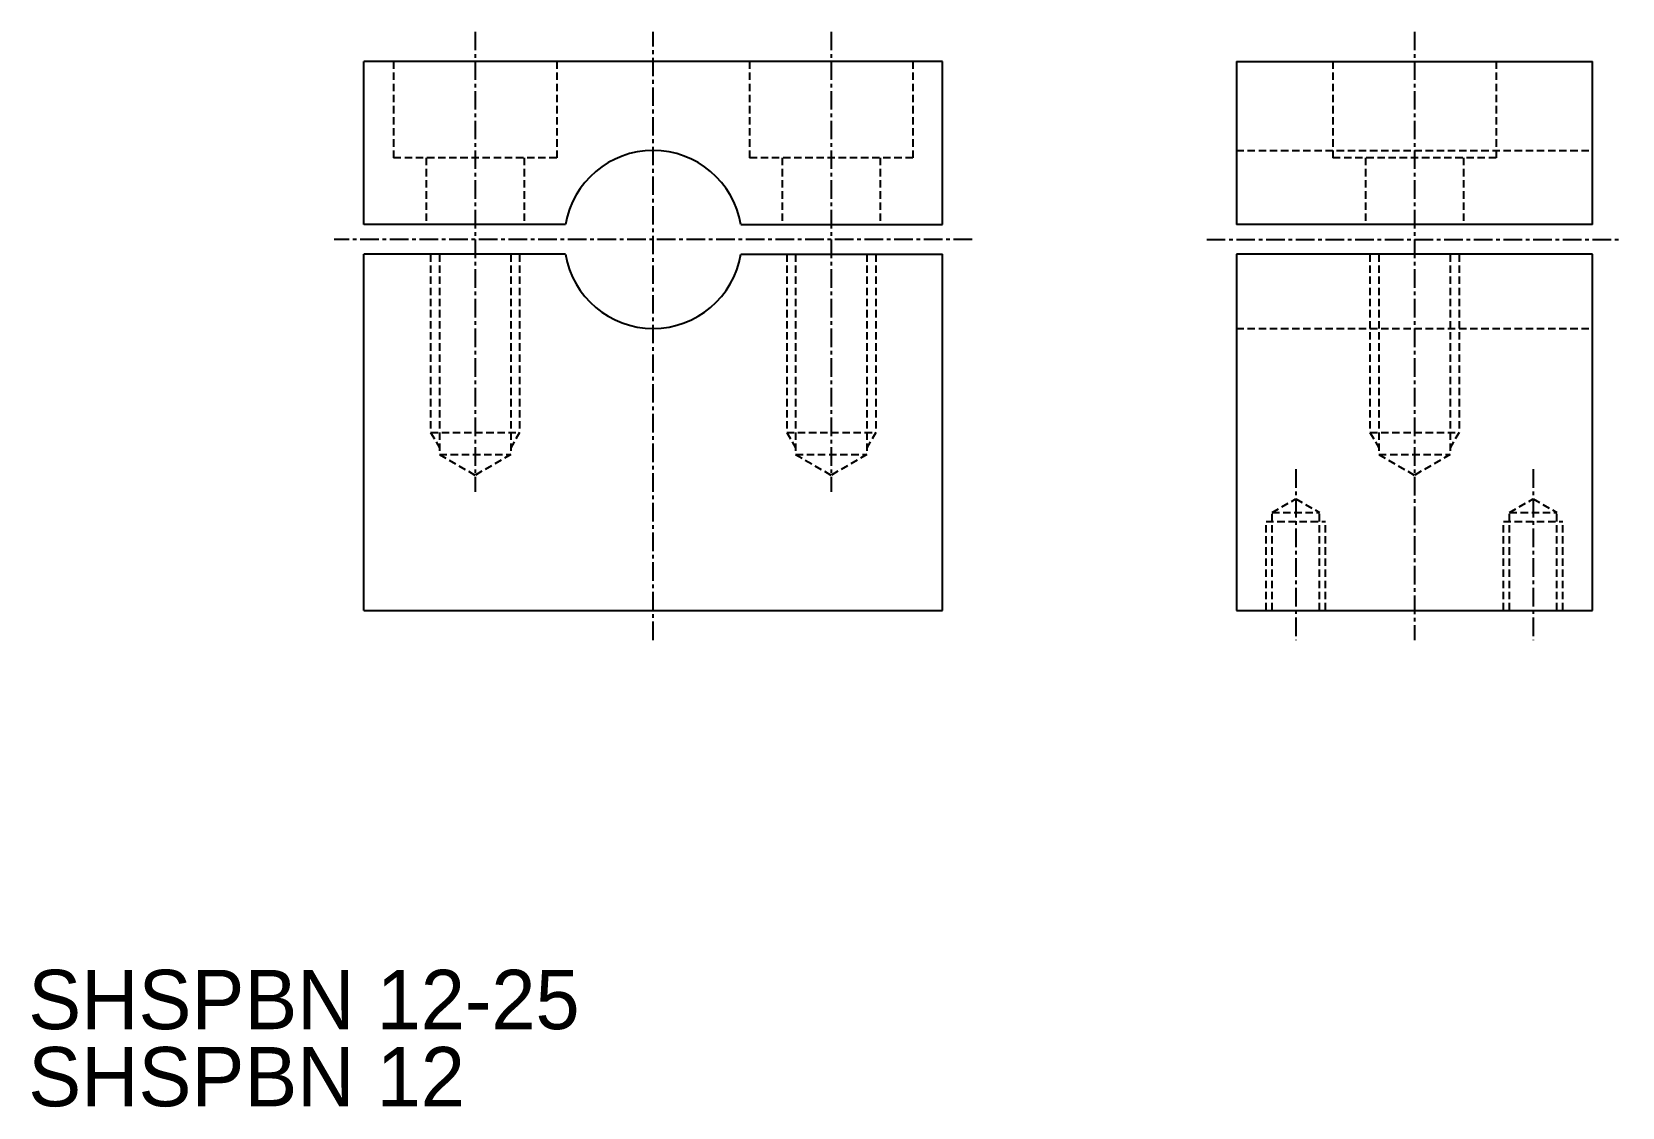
# Model space of a CAD drawing. Extents: x 956 to 1063, y -215 to -142.
import ezdxf

# ---------------------------------------------------------------- set-up
doc = ezdxf.new("R2010")
doc.units = 0
doc.linetypes.add('CENTER', pattern=[2, 1.25, -0.25, 0.25, -0.25])
doc.linetypes.add('DASHED', pattern=[0.75, 0.5, -0.25])
doc.layers.get('0').update_dxf_attribs({"linetype": 'CONTINUOUS'})
doc.layers.add('CENTER', color=1, linetype='CENTER')

msp = doc.modelspace()

# ---------------------------------------------------------------- linework, layer by layer
at = {"color": 7, "linetype": 'CONTINUOUS'}
for p, q in [((1016.99, -144.09), (977.99, -144.09)), ((977.99, -155.09), (977.99, -144.09)), ((1016.99, -155.09), (1016.99, -144.09)), ((1036.8, -144.09), (1036.8, -155.09)), ((1036.8, -144.09), (1060.8, -144.09)), ((1060.8, -155.09), (1060.8, -144.09)), ((991.57, -155.09), (977.99, -155.09)), ((1003.4, -155.09), (1016.99, -155.09)), ((1060.8, -155.09), (1036.8, -155.09)), ((977.99, -181.09), (977.99, -157.09)), ((991.57, -157.09), (977.99, -157.09)), ((1003.4, -157.09), (1016.99, -157.09)), ((1016.99, -181.09), (1016.99, -157.09)), ((1060.8, -157.09), (1036.8, -157.09)), ((1036.8, -157.09), (1036.8, -181.09)), ((1060.8, -181.09), (1060.8, -157.09)), ((977.99, -181.09), (1016.99, -181.09)), ((1036.8, -181.09), (1060.8, -181.09))]:
    msp.add_line(p, q, dxfattribs=at)
at = {"color": 3, "linetype": 'DASHED'}
for p, q in [((979.99, -144.09), (979.99, -150.59)), ((990.99, -144.09), (990.99, -150.59)), ((1003.99, -144.09), (1003.99, -150.59)), ((1014.99, -144.09), (1014.99, -150.59)), ((1043.3, -144.09), (1043.3, -150.59)), ((1054.3, -144.09), (1054.3, -150.59)), ((990.99, -150.59), (979.99, -150.59)), ((982.19, -150.59), (982.19, -155.09)), ((988.79, -150.59), (988.79, -155.09)), ((1014.99, -150.59), (1003.99, -150.59)), ((1006.19, -150.59), (1006.19, -155.09)), ((1012.79, -150.59), (1012.79, -155.09)), ((1036.8, -150.09), (1060.8, -150.09)), ((1054.3, -150.59), (1043.3, -150.59)), ((1045.5, -150.59), (1045.5, -155.09)), ((1052.1, -150.59), (1052.1, -155.09)), ((982.49, -157.09), (982.49, -169.09)), ((983.09, -157.09), (983.09, -170.59)), ((987.89, -157.09), (987.89, -170.59)), ((988.49, -157.09), (988.49, -169.09)), ((1006.49, -157.09), (1006.49, -169.09)), ((1007.09, -157.09), (1007.09, -170.59)), ((1011.89, -157.09), (1011.89, -170.59)), ((1012.49, -157.09), (1012.49, -169.09)), ((1045.8, -157.09), (1045.8, -169.09)), ((1046.4, -157.09), (1046.4, -170.59)), ((1051.2, -157.09), (1051.2, -170.59)), ((1051.8, -157.09), (1051.8, -169.09)), ((1036.8, -162.09), (1060.8, -162.09)), ((982.49, -169.09), (983.09, -170.13)), ((982.49, -169.09), (988.49, -169.09)), ((988.49, -169.09), (987.89, -170.13)), ((1006.49, -169.09), (1007.09, -170.13)), ((1006.49, -169.09), (1012.49, -169.09)), ((1012.49, -169.09), (1011.89, -170.13)), ((1045.8, -169.09), (1046.4, -170.13)), ((1045.8, -169.09), (1051.8, -169.09)), ((1051.8, -169.09), (1051.2, -170.13)), ((983.09, -170.59), (987.89, -170.59)), ((983.09, -170.59), (985.49, -171.98)), ((987.89, -170.59), (985.49, -171.98)), ((1007.09, -170.59), (1011.89, -170.59)), ((1007.09, -170.59), (1009.49, -171.98)), ((1011.89, -170.59), (1009.49, -171.98)), ((1046.4, -170.59), (1051.2, -170.59)), ((1046.4, -170.59), (1048.8, -171.98)), ((1051.2, -170.59), (1048.8, -171.98)), ((1039.2, -174.49), (1040.8, -173.57)), ((1040.8, -173.57), (1042.4, -174.49)), ((1055.2, -174.49), (1056.8, -173.57)), ((1056.8, -173.57), (1058.4, -174.49)), ((1039.2, -181.09), (1039.2, -174.49)), ((1039.2, -174.49), (1042.4, -174.49)), ((1042.4, -181.09), (1042.4, -174.49)), ((1055.2, -181.09), (1055.2, -174.49)), ((1055.2, -174.49), (1058.4, -174.49)), ((1058.4, -181.09), (1058.4, -174.49)), ((1038.8, -181.09), (1038.8, -175.09)), ((1038.8, -175.09), (1042.8, -175.09)), ((1042.8, -181.09), (1042.8, -175.09)), ((1054.8, -181.09), (1054.8, -175.09)), ((1054.8, -175.09), (1058.8, -175.09)), ((1058.8, -181.09), (1058.8, -175.09))]:
    msp.add_line(p, q, dxfattribs=at)
at = {"color": 7, "linetype": 'CONTINUOUS'}
for start, end in [(9.5941, 170.4059), (189.5941, 350.4059)]:
    msp.add_arc((997.49, -156.09), 6, start, end, dxfattribs=at)
at = {"layer": 'CENTER', "color": 1, "linetype": 'CENTER'}
for p, q in [((985.49, -142.09), (985.49, -173.09)), ((997.49, -183.09), (997.49, -142.09)), ((1009.49, -142.09), (1009.49, -173.09)), ((1048.8, -142.09), (1048.8, -183.09)), ((1018.99, -156.09), (975.99, -156.09)), ((1034.8, -156.09), (1062.8, -156.09)), ((1040.8, -171.57), (1040.8, -183.09)), ((1056.8, -171.57), (1056.8, -183.09))]:
    msp.add_line(p, q, dxfattribs=at)

# ---------------------------------------------------------------- texts
at = {"color": 7, "linetype": 'CONTINUOUS'}
for s, p in [('SHSPBN 12-25', (955.37, -209.32)), ('SHSPBN 12', (955.37, -214.52))]:
    msp.add_text(s, height=4, dxfattribs=at).set_placement(p)

doc.saveas('drawing.dxf')
